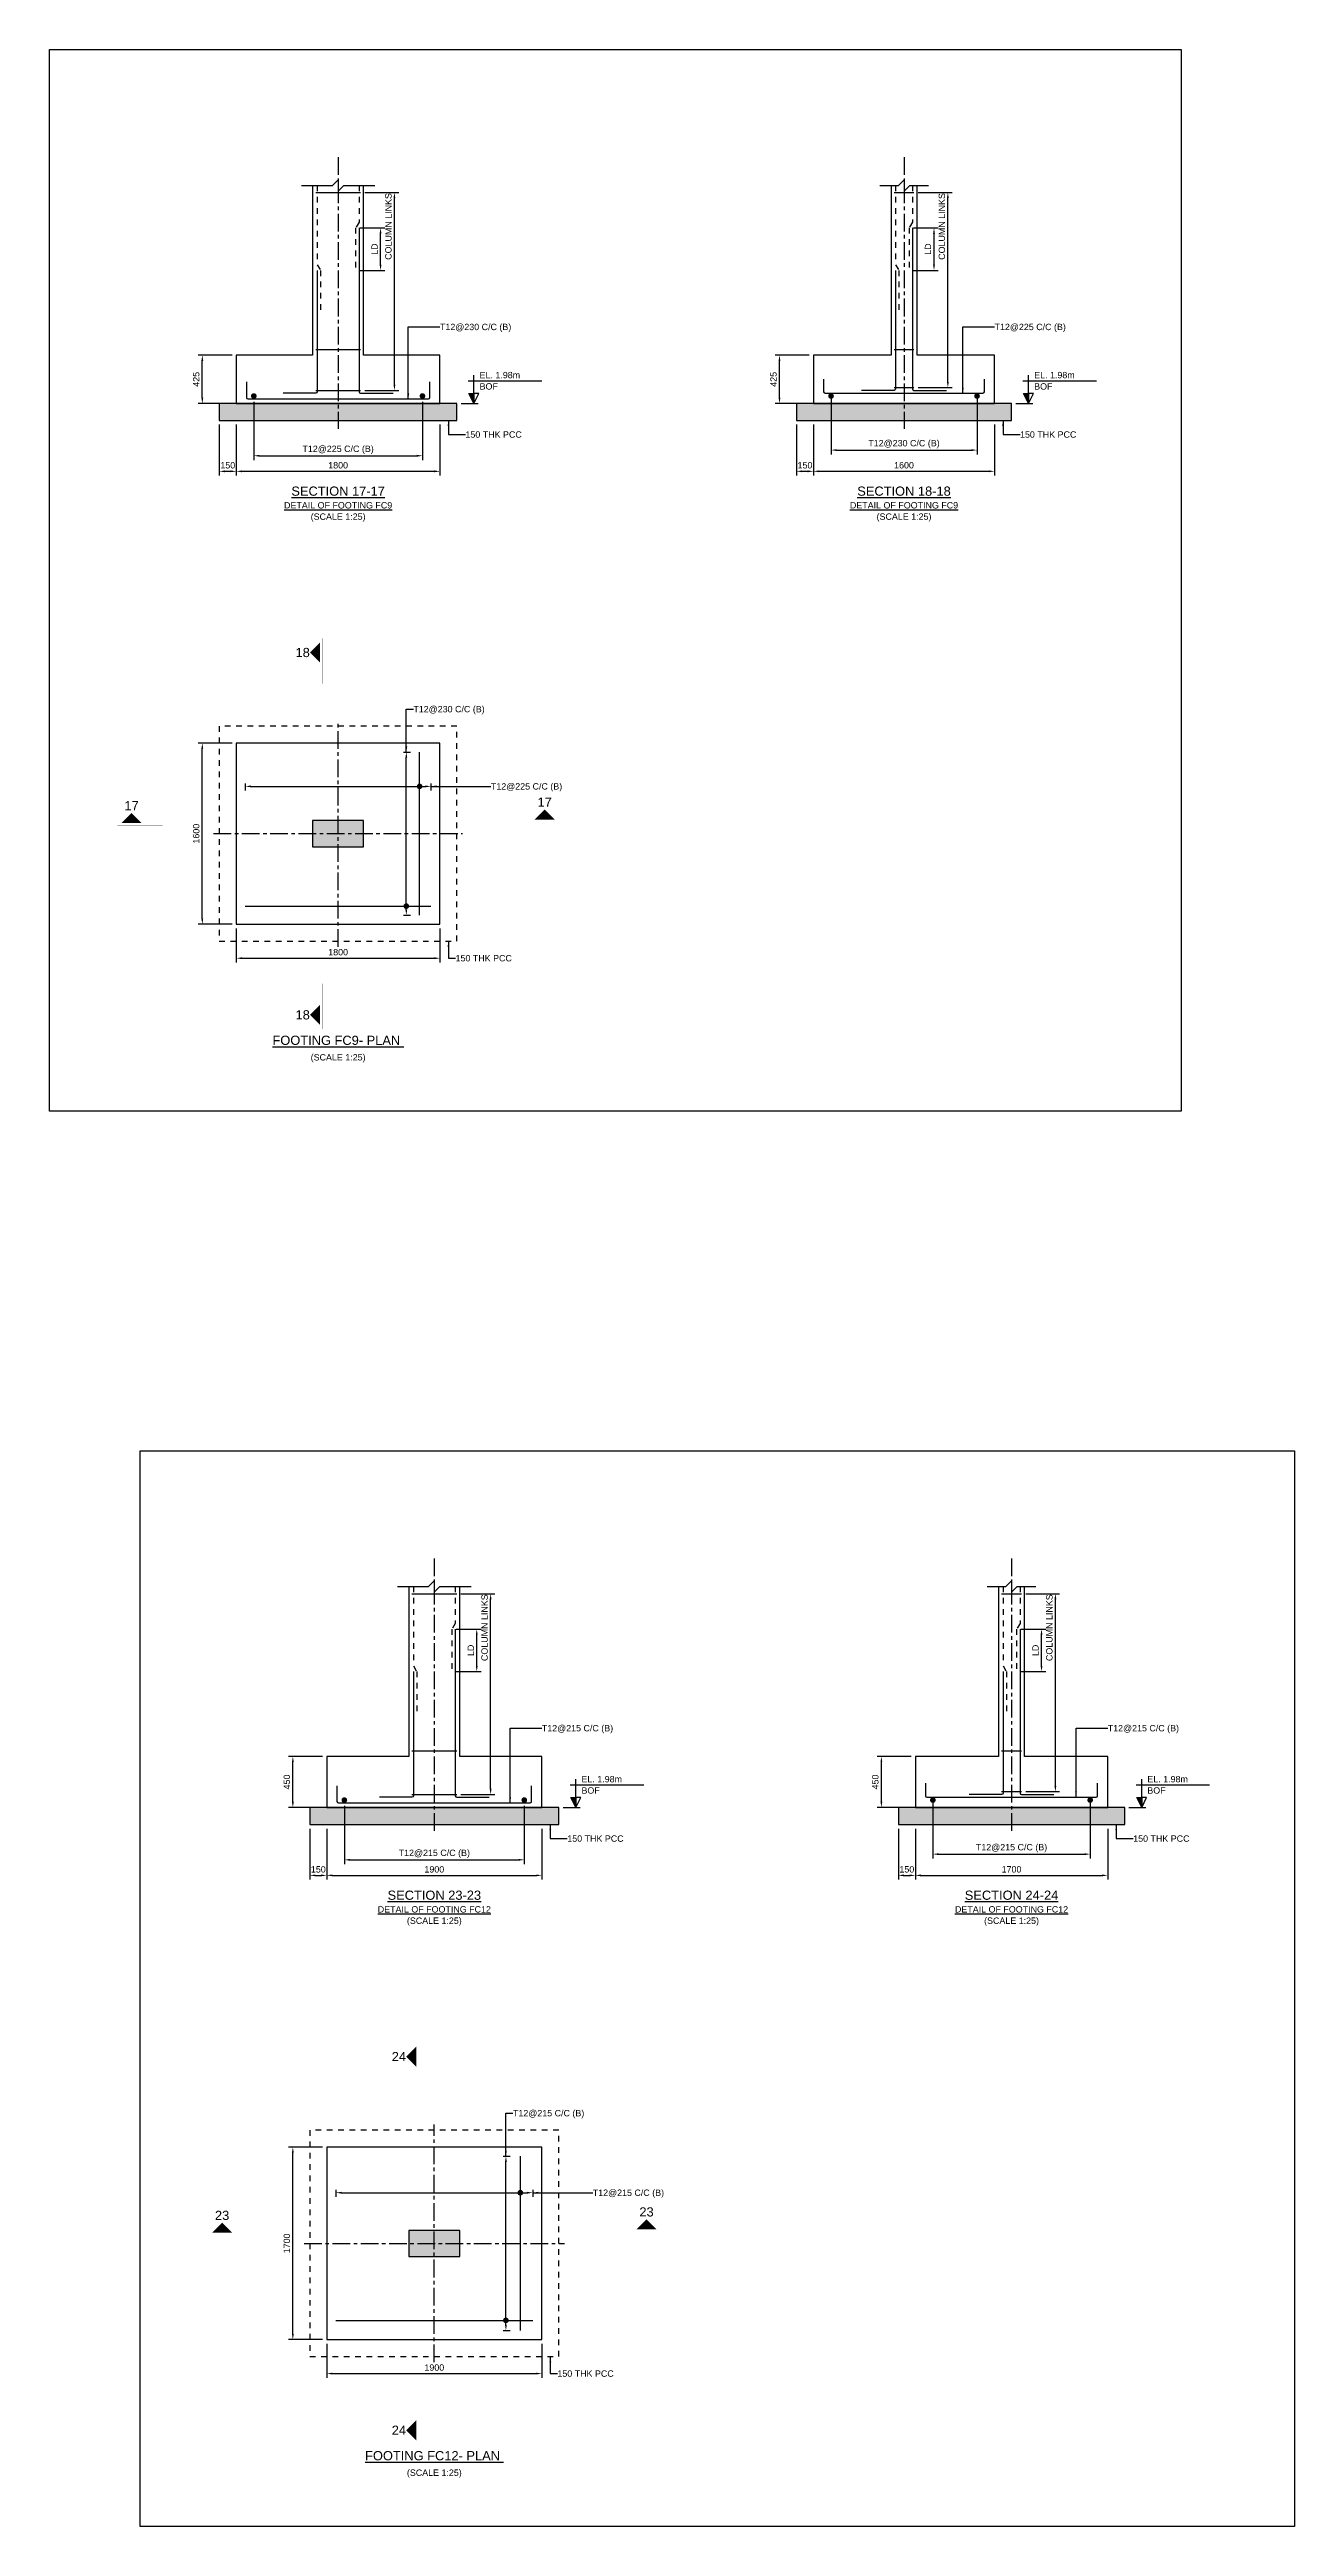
# Model space of a CAD drawing. Header units: inches. Extents: x -5500 to 172521, y -181100 to 5500.
# Drawn here: x 128521 to 172521, y -181100 to -93600 of the extents above; entities that cross this region are included whole.
import ezdxf
from ezdxf.enums import TextEntityAlignment as Align

# ---------------------------------------------------------------- set-up
doc = ezdxf.new("R2010")
doc.units = ezdxf.units.IN
doc.header["$LTSCALE"] = 1000
doc.header["$MEASUREMENT"] = 0
doc.linetypes.add('Cline', pattern=[1, 0.625, -0.125, 0.125, -0.125])
doc.linetypes.add('Dashed', pattern=[0.6, 0.2, -0.2, 0.2])
for name, color, linetype in [('Center Line', 1, 'Continuous'), ('Column', 2, 'Continuous'), ('Concrete Line', 2, 'Continuous'), ('Dim', 31, 'Continuous'), ('Footing', 4, 'Continuous'), ('Labels', 4, 'Continuous'), ('PCC', 5, 'Continuous'), ('Reinforcement', 4, 'Continuous'), ('Section Mark', 5, 'Continuous'), ('Solid', 25, 'Continuous'), ('Text', 31, 'Continuous')]:
    doc.layers.add(name, color=color, linetype=linetype)
doc.styles.add('SC-FTG1', font='SansSerif')
doc.styles.add('SC-FTG2', font='SansSerif')
doc.dimstyles.new('RccFooting', dxfattribs={"dimtxt": 225, "dimasz": 200, "dimexe": 150, "dimexo": 150, "dimgap": 100, "dimtad": 1, "dimtoh": 1, "dimdec": 4, "dimlfac": 0.25, "dimzin": 0, "dimdsep": 46, "dimtxsty": 'SC-FTG2', "dimcen": 0.09, "dimclrd": 8, "dimclre": 8, "dimclrt": 31, "dimadec": 0, "dimazin": 0, "dimtfac": 1, "dimtdec": 0, "dimtix": 1, "dimtofl": 0, "dimtmove": 0, "dimatfit": 3, "dimfxl": 1, "dimtolj": 1, "dimtzin": 0, "dimarcsym": 0})

# ---------------------------------------------------------------- blocks, each defined once
blk = doc.blocks.new('*D159')
at = {"color": 8, "linetype": 'ByBlock', "lineweight": -2}
for p, q in [((135121, -124650), (135121, -125850)), ((142321, -124650), (142321, -125850)), ((135321, -125700), (142121, -125700))]:
    blk.add_line(p, q, dxfattribs=at)
at = {"color": 8}
for points in [[(135121, -125700), (135321, -125667), (135321, -125733)], [(142321, -125700), (142121, -125733), (142121, -125667)]]:
    blk.add_solid(points, dxfattribs=at)
at = {"layer": 'Defpoints', "color": 31}
for p in [(135121, -124500), (142321, -124500), (135121, -125700)]:
    blk.add_point(p, dxfattribs=at)
at = {"color": 31, "insert": (138721, -125488), "char_height": 225, "attachment_point": 5, "style": 'SC-FTG2'}
blk.add_mtext('\\A1;1800', dxfattribs=at)
blk = doc.blocks.new('*D160')
at = {"color": 8, "linetype": 'ByBlock', "lineweight": -2}
for p, q in [((134971, -118100), (133771, -118100)), ((133921, -124300), (133921, -118300)), ((134971, -124500), (133771, -124500))]:
    blk.add_line(p, q, dxfattribs=at)
at = {"color": 8}
for points in [[(133921, -118100), (133954, -118300), (133888, -118300)], [(133921, -124500), (133888, -124300), (133954, -124300)]]:
    blk.add_solid(points, dxfattribs=at)
at = {"layer": 'Defpoints', "color": 31}
for p in [(135121, -118100), (133921, -124500), (135121, -124500)]:
    blk.add_point(p, dxfattribs=at)
at = {"color": 31, "insert": (133708, -121300), "char_height": 225, "attachment_point": 5, "rotation": 90, "style": 'SC-FTG2'}
blk.add_mtext('\\A1;1600', dxfattribs=at)
blk = doc.blocks.new('*D161')
at = {"color": 8, "linetype": 'ByBlock', "lineweight": -2}
for p, q in [((141031, -118420), (141281, -118420)), ((141131, -123980), (141131, -118620)), ((141031, -124180), (141281, -124180))]:
    blk.add_line(p, q, dxfattribs=at)
at = {"color": 8}
for points in [[(141131, -118420), (141164, -118620), (141098, -118620)], [(141131, -124180), (141098, -123980), (141164, -123980)]]:
    blk.add_solid(points, dxfattribs=at)
at = {"layer": 'Defpoints', "color": 31}
for p in [(140881, -118420), (140881, -124180), (141131, -124180)]:
    blk.add_point(p, dxfattribs=at)
blk = doc.blocks.new('*D162')
at = {"color": 8, "linetype": 'ByBlock', "lineweight": -2}
for p, q in [((135441, -119530), (135441, -119780)), ((135641, -119630), (141801, -119630)), ((142001, -119530), (142001, -119780))]:
    blk.add_line(p, q, dxfattribs=at)
at = {"color": 8}
for points in [[(135441, -119630), (135641, -119597), (135641, -119663)], [(142001, -119630), (141801, -119663), (141801, -119597)]]:
    blk.add_solid(points, dxfattribs=at)
at = {"layer": 'Defpoints', "color": 31}
for p in [(135441, -119380), (135441, -119630), (142001, -119380)]:
    blk.add_point(p, dxfattribs=at)
blk = doc.blocks.new('*D163')
at = {"color": 8, "linetype": 'ByBlock', "lineweight": -2}
for p, q in [((134521, -106850), (134521, -108650)), ((135121, -106850), (135121, -108650)), ((134721, -108500), (134921, -108500))]:
    blk.add_line(p, q, dxfattribs=at)
at = {"color": 8}
for points in [[(134521, -108500), (134721, -108467), (134721, -108533)], [(135121, -108500), (134921, -108533), (134921, -108467)]]:
    blk.add_solid(points, dxfattribs=at)
at = {"layer": 'Defpoints', "color": 31}
for p in [(134521, -106700), (135121, -106700), (134521, -108500)]:
    blk.add_point(p, dxfattribs=at)
at = {"color": 31, "insert": (134821, -108288), "char_height": 225, "attachment_point": 5, "style": 'SC-FTG2'}
blk.add_mtext('\\A1;150', dxfattribs=at)
blk = doc.blocks.new('*D164')
at = {"color": 8, "linetype": 'ByBlock', "lineweight": -2}
for p, q in [((135121, -106850), (135121, -108650)), ((142321, -106850), (142321, -108650)), ((135321, -108500), (142121, -108500))]:
    blk.add_line(p, q, dxfattribs=at)
at = {"color": 8}
for points in [[(135121, -108500), (135321, -108467), (135321, -108533)], [(142321, -108500), (142121, -108533), (142121, -108467)]]:
    blk.add_solid(points, dxfattribs=at)
at = {"layer": 'Defpoints', "color": 31}
for p in [(135121, -106700), (142321, -106700), (135121, -108500)]:
    blk.add_point(p, dxfattribs=at)
at = {"color": 31, "insert": (138721, -108288), "char_height": 225, "attachment_point": 5, "style": 'SC-FTG2'}
blk.add_mtext('\\A1;1800', dxfattribs=at)
blk = doc.blocks.new('*D165')
at = {"color": 8, "linetype": 'ByBlock', "lineweight": -2}
for p, q in [((134971, -104400), (133771, -104400)), ((133921, -105900), (133921, -104600)), ((134971, -106100), (133771, -106100))]:
    blk.add_line(p, q, dxfattribs=at)
at = {"color": 8}
for points in [[(133921, -104400), (133954, -104600), (133888, -104600)], [(133921, -106100), (133888, -105900), (133954, -105900)]]:
    blk.add_solid(points, dxfattribs=at)
at = {"layer": 'Defpoints', "color": 31}
for p in [(135121, -104400), (133921, -106100), (135121, -106100)]:
    blk.add_point(p, dxfattribs=at)
at = {"color": 31, "insert": (133708, -105250), "char_height": 225, "attachment_point": 5, "rotation": 90, "style": 'SC-FTG2'}
blk.add_mtext('\\A1;425', dxfattribs=at)
blk = doc.blocks.new('*D166')
at = {"color": 8, "linetype": 'ByBlock', "lineweight": -2}
for p, q in [((135741, -106040), (135741, -108100)), ((141701, -106040), (141701, -108100)), ((135941, -107950), (141501, -107950))]:
    blk.add_line(p, q, dxfattribs=at)
at = {"color": 8}
for points in [[(135741, -107950), (135941, -107917), (135941, -107983)], [(141701, -107950), (141501, -107983), (141501, -107917)]]:
    blk.add_solid(points, dxfattribs=at)
at = {"layer": 'Defpoints', "color": 31}
for p in [(135741, -105890), (141701, -105890), (135741, -107950)]:
    blk.add_point(p, dxfattribs=at)
at = {"color": 31, "insert": (138721, -107738), "char_height": 225, "attachment_point": 5, "style": 'SC-FTG2'}
blk.add_mtext('\\A1;T12@225 C/C (B)', dxfattribs=at)
blk = doc.blocks.new('*D167')
at = {"color": 8, "linetype": 'ByBlock', "lineweight": -2}
for p, q in [((139491, -99900), (140371, -99900)), ((140221, -101200), (140221, -100100)), ((139491, -101400), (140371, -101400))]:
    blk.add_line(p, q, dxfattribs=at)
at = {"color": 8}
for points in [[(140221, -99900), (140254, -100100), (140188, -100100)], [(140221, -101400), (140188, -101200), (140254, -101200)]]:
    blk.add_solid(points, dxfattribs=at)
at = {"layer": 'Defpoints', "color": 31}
for p in [(139341, -99900), (139341, -101400), (140221, -101400)]:
    blk.add_point(p, dxfattribs=at)
at = {"color": 31, "insert": (140008, -100650), "char_height": 225, "attachment_point": 5, "rotation": 90, "style": 'SC-FTG2'}
blk.add_mtext('\\A1;LD', dxfattribs=at)
blk = doc.blocks.new('*D168')
at = {"color": 8, "linetype": 'ByBlock', "lineweight": -2}
for p, q in [((139661, -98650), (140861, -98650)), ((140711, -105440), (140711, -98850)), ((139661, -105640), (140861, -105640))]:
    blk.add_line(p, q, dxfattribs=at)
at = {"color": 8}
for points in [[(140711, -98650), (140744, -98850), (140678, -98850)], [(140711, -105640), (140678, -105440), (140744, -105440)]]:
    blk.add_solid(points, dxfattribs=at)
at = {"layer": 'Defpoints', "color": 31}
for p in [(139511, -98650), (139511, -105640), (140711, -105640)]:
    blk.add_point(p, dxfattribs=at)
at = {"color": 31, "insert": (140498, -99850), "char_height": 225, "attachment_point": 5, "rotation": 90, "style": 'SC-FTG2'}
blk.add_mtext('\\A1;COLUMN LINKS', dxfattribs=at)
blk = doc.blocks.new('*D169')
at = {"color": 8, "linetype": 'ByBlock', "lineweight": -2}
for p, q in [((154921, -106850), (154921, -108650)), ((155521, -106850), (155521, -108650)), ((155121, -108500), (155321, -108500))]:
    blk.add_line(p, q, dxfattribs=at)
at = {"color": 8}
for points in [[(154921, -108500), (155121, -108467), (155121, -108533)], [(155521, -108500), (155321, -108533), (155321, -108467)]]:
    blk.add_solid(points, dxfattribs=at)
at = {"layer": 'Defpoints', "color": 31}
for p in [(154921, -106700), (155521, -106700), (154921, -108500)]:
    blk.add_point(p, dxfattribs=at)
at = {"color": 31, "insert": (155221, -108288), "char_height": 225, "attachment_point": 5, "style": 'SC-FTG2'}
blk.add_mtext('\\A1;150', dxfattribs=at)
blk = doc.blocks.new('*D170')
at = {"color": 8, "linetype": 'ByBlock', "lineweight": -2}
for p, q in [((155521, -106850), (155521, -108650)), ((161921, -106850), (161921, -108650)), ((155721, -108500), (161721, -108500))]:
    blk.add_line(p, q, dxfattribs=at)
at = {"color": 8}
for points in [[(155521, -108500), (155721, -108467), (155721, -108533)], [(161921, -108500), (161721, -108533), (161721, -108467)]]:
    blk.add_solid(points, dxfattribs=at)
at = {"layer": 'Defpoints', "color": 31}
for p in [(155521, -106700), (161921, -106700), (155521, -108500)]:
    blk.add_point(p, dxfattribs=at)
at = {"color": 31, "insert": (158721, -108288), "char_height": 225, "attachment_point": 5, "style": 'SC-FTG2'}
blk.add_mtext('\\A1;1600', dxfattribs=at)
blk = doc.blocks.new('*D171')
at = {"color": 8, "linetype": 'ByBlock', "lineweight": -2}
for p, q in [((155371, -104400), (154171, -104400)), ((154321, -105900), (154321, -104600)), ((155371, -106100), (154171, -106100))]:
    blk.add_line(p, q, dxfattribs=at)
at = {"color": 8}
for points in [[(154321, -104400), (154354, -104600), (154288, -104600)], [(154321, -106100), (154288, -105900), (154354, -105900)]]:
    blk.add_solid(points, dxfattribs=at)
at = {"layer": 'Defpoints', "color": 31}
for p in [(155521, -104400), (154321, -106100), (155521, -106100)]:
    blk.add_point(p, dxfattribs=at)
at = {"color": 31, "insert": (154108, -105250), "char_height": 225, "attachment_point": 5, "rotation": 90, "style": 'SC-FTG2'}
blk.add_mtext('\\A1;425', dxfattribs=at)
blk = doc.blocks.new('*D172')
at = {"color": 8, "linetype": 'ByBlock', "lineweight": -2}
for p, q in [((156141, -105840), (156141, -107900)), ((161301, -105840), (161301, -107900)), ((156341, -107750), (161101, -107750))]:
    blk.add_line(p, q, dxfattribs=at)
at = {"color": 8}
for points in [[(156141, -107750), (156341, -107717), (156341, -107783)], [(161301, -107750), (161101, -107783), (161101, -107717)]]:
    blk.add_solid(points, dxfattribs=at)
at = {"layer": 'Defpoints', "color": 31}
for p in [(156141, -105690), (161301, -105690), (156141, -107750)]:
    blk.add_point(p, dxfattribs=at)
at = {"color": 31, "insert": (158721, -107538), "char_height": 225, "attachment_point": 5, "style": 'SC-FTG2'}
blk.add_mtext('\\A1;T12@230 C/C (B)', dxfattribs=at)
blk = doc.blocks.new('*D173')
at = {"color": 8, "linetype": 'ByBlock', "lineweight": -2}
for p, q in [((159051, -99900), (159931, -99900)), ((159781, -101200), (159781, -100100)), ((159051, -101400), (159931, -101400))]:
    blk.add_line(p, q, dxfattribs=at)
at = {"color": 8}
for points in [[(159781, -99900), (159814, -100100), (159748, -100100)], [(159781, -101400), (159748, -101200), (159814, -101200)]]:
    blk.add_solid(points, dxfattribs=at)
at = {"layer": 'Defpoints', "color": 31}
for p in [(158901, -99900), (158901, -101400), (159781, -101400)]:
    blk.add_point(p, dxfattribs=at)
at = {"color": 31, "insert": (159568, -100650), "char_height": 225, "attachment_point": 5, "rotation": 90, "style": 'SC-FTG2'}
blk.add_mtext('\\A1;LD', dxfattribs=at)
blk = doc.blocks.new('*D174')
at = {"color": 8, "linetype": 'ByBlock', "lineweight": -2}
for p, q in [((159221, -98650), (160421, -98650)), ((160271, -105340), (160271, -98850)), ((159221, -105540), (160421, -105540))]:
    blk.add_line(p, q, dxfattribs=at)
at = {"color": 8}
for points in [[(160271, -98650), (160304, -98850), (160238, -98850)], [(160271, -105540), (160238, -105340), (160304, -105340)]]:
    blk.add_solid(points, dxfattribs=at)
at = {"layer": 'Defpoints', "color": 31}
for p in [(159071, -98650), (159071, -105540), (160271, -105540)]:
    blk.add_point(p, dxfattribs=at)
at = {"color": 31, "insert": (160058, -99850), "char_height": 225, "attachment_point": 5, "rotation": 90, "style": 'SC-FTG2'}
blk.add_mtext('\\A1;COLUMN LINKS', dxfattribs=at)
blk = doc.blocks.new('*D207')
at = {"color": 8, "linetype": 'ByBlock', "lineweight": -2}
for p, q in [((138321, -174650), (138321, -175850)), ((145921, -174650), (145921, -175850)), ((138521, -175700), (145721, -175700))]:
    blk.add_line(p, q, dxfattribs=at)
at = {"color": 8}
for points in [[(138321, -175700), (138521, -175667), (138521, -175733)], [(145921, -175700), (145721, -175733), (145721, -175667)]]:
    blk.add_solid(points, dxfattribs=at)
at = {"layer": 'Defpoints', "color": 31}
for p in [(138321, -174500), (145921, -174500), (138321, -175700)]:
    blk.add_point(p, dxfattribs=at)
at = {"color": 31, "insert": (142121, -175488), "char_height": 225, "attachment_point": 5, "style": 'SC-FTG2'}
blk.add_mtext('\\A1;1900', dxfattribs=at)
blk = doc.blocks.new('*D208')
at = {"color": 8, "linetype": 'ByBlock', "lineweight": -2}
for p, q in [((138171, -167700), (136971, -167700)), ((137121, -174300), (137121, -167900)), ((138171, -174500), (136971, -174500))]:
    blk.add_line(p, q, dxfattribs=at)
at = {"color": 8}
for points in [[(137121, -167700), (137154, -167900), (137088, -167900)], [(137121, -174500), (137088, -174300), (137154, -174300)]]:
    blk.add_solid(points, dxfattribs=at)
at = {"layer": 'Defpoints', "color": 31}
for p in [(138321, -167700), (137121, -174500), (138321, -174500)]:
    blk.add_point(p, dxfattribs=at)
at = {"color": 31, "insert": (136908, -171100), "char_height": 225, "attachment_point": 5, "rotation": 90, "style": 'SC-FTG2'}
blk.add_mtext('\\A1;1700', dxfattribs=at)
blk = doc.blocks.new('*D209')
at = {"color": 8, "linetype": 'ByBlock', "lineweight": -2}
for p, q in [((144551, -168020), (144801, -168020)), ((144651, -173980), (144651, -168220)), ((144551, -174180), (144801, -174180))]:
    blk.add_line(p, q, dxfattribs=at)
at = {"color": 8}
for points in [[(144651, -168020), (144684, -168220), (144618, -168220)], [(144651, -174180), (144618, -173980), (144684, -173980)]]:
    blk.add_solid(points, dxfattribs=at)
at = {"layer": 'Defpoints', "color": 31}
for p in [(144401, -168020), (144401, -174180), (144651, -174180)]:
    blk.add_point(p, dxfattribs=at)
blk = doc.blocks.new('*D210')
at = {"color": 8, "linetype": 'ByBlock', "lineweight": -2}
for p, q in [((138641, -169210), (138641, -169460)), ((138841, -169310), (145401, -169310)), ((145601, -169210), (145601, -169460))]:
    blk.add_line(p, q, dxfattribs=at)
at = {"color": 8}
for points in [[(138641, -169310), (138841, -169277), (138841, -169343)], [(145601, -169310), (145401, -169343), (145401, -169277)]]:
    blk.add_solid(points, dxfattribs=at)
at = {"layer": 'Defpoints', "color": 31}
for p in [(138641, -169060), (138641, -169310), (145601, -169060)]:
    blk.add_point(p, dxfattribs=at)
blk = doc.blocks.new('*D211')
at = {"color": 8, "linetype": 'ByBlock', "lineweight": -2}
for p, q in [((137721, -156450), (137721, -158250)), ((138321, -156450), (138321, -158250)), ((137921, -158100), (138121, -158100))]:
    blk.add_line(p, q, dxfattribs=at)
at = {"color": 8}
for points in [[(137721, -158100), (137921, -158067), (137921, -158133)], [(138321, -158100), (138121, -158133), (138121, -158067)]]:
    blk.add_solid(points, dxfattribs=at)
at = {"layer": 'Defpoints', "color": 31}
for p in [(137721, -156300), (138321, -156300), (137721, -158100)]:
    blk.add_point(p, dxfattribs=at)
at = {"color": 31, "insert": (138021, -157888), "char_height": 225, "attachment_point": 5, "style": 'SC-FTG2'}
blk.add_mtext('\\A1;150', dxfattribs=at)
blk = doc.blocks.new('*D212')
at = {"color": 8, "linetype": 'ByBlock', "lineweight": -2}
for p, q in [((138321, -156450), (138321, -158250)), ((145921, -156450), (145921, -158250)), ((138521, -158100), (145721, -158100))]:
    blk.add_line(p, q, dxfattribs=at)
at = {"color": 8}
for points in [[(138321, -158100), (138521, -158067), (138521, -158133)], [(145921, -158100), (145721, -158133), (145721, -158067)]]:
    blk.add_solid(points, dxfattribs=at)
at = {"layer": 'Defpoints', "color": 31}
for p in [(138321, -156300), (145921, -156300), (138321, -158100)]:
    blk.add_point(p, dxfattribs=at)
at = {"color": 31, "insert": (142121, -157888), "char_height": 225, "attachment_point": 5, "style": 'SC-FTG2'}
blk.add_mtext('\\A1;1900', dxfattribs=at)
blk = doc.blocks.new('*D213')
at = {"color": 8, "linetype": 'ByBlock', "lineweight": -2}
for p, q in [((138171, -153900), (136971, -153900)), ((137121, -155500), (137121, -154100)), ((138171, -155700), (136971, -155700))]:
    blk.add_line(p, q, dxfattribs=at)
at = {"color": 8}
for points in [[(137121, -153900), (137154, -154100), (137088, -154100)], [(137121, -155700), (137088, -155500), (137154, -155500)]]:
    blk.add_solid(points, dxfattribs=at)
at = {"layer": 'Defpoints', "color": 31}
for p in [(138321, -153900), (137121, -155700), (138321, -155700)]:
    blk.add_point(p, dxfattribs=at)
at = {"color": 31, "insert": (136908, -154800), "char_height": 225, "attachment_point": 5, "rotation": 90, "style": 'SC-FTG2'}
blk.add_mtext('\\A1;450', dxfattribs=at)
blk = doc.blocks.new('*D214')
at = {"color": 8, "linetype": 'ByBlock', "lineweight": -2}
for p, q in [((138941, -155640), (138941, -157700)), ((145301, -155640), (145301, -157700)), ((139141, -157550), (145101, -157550))]:
    blk.add_line(p, q, dxfattribs=at)
at = {"color": 8}
for points in [[(138941, -157550), (139141, -157517), (139141, -157583)], [(145301, -157550), (145101, -157583), (145101, -157517)]]:
    blk.add_solid(points, dxfattribs=at)
at = {"layer": 'Defpoints', "color": 31}
for p in [(138941, -155490), (145301, -155490), (138941, -157550)]:
    blk.add_point(p, dxfattribs=at)
at = {"color": 31, "insert": (142121, -157338), "char_height": 225, "attachment_point": 5, "style": 'SC-FTG2'}
blk.add_mtext('\\A1;T12@215 C/C (B)', dxfattribs=at)
blk = doc.blocks.new('*D215')
at = {"color": 8, "linetype": 'ByBlock', "lineweight": -2}
for p, q in [((142891, -149400), (143771, -149400)), ((143621, -150700), (143621, -149600)), ((142891, -150900), (143771, -150900))]:
    blk.add_line(p, q, dxfattribs=at)
at = {"color": 8}
for points in [[(143621, -149400), (143654, -149600), (143588, -149600)], [(143621, -150900), (143588, -150700), (143654, -150700)]]:
    blk.add_solid(points, dxfattribs=at)
at = {"layer": 'Defpoints', "color": 31}
for p in [(142741, -149400), (142741, -150900), (143621, -150900)]:
    blk.add_point(p, dxfattribs=at)
at = {"color": 31, "insert": (143408, -150150), "char_height": 225, "attachment_point": 5, "rotation": 90, "style": 'SC-FTG2'}
blk.add_mtext('\\A1;LD', dxfattribs=at)
blk = doc.blocks.new('*D216')
at = {"color": 8, "linetype": 'ByBlock', "lineweight": -2}
for p, q in [((143061, -148150), (144261, -148150)), ((144111, -155040), (144111, -148350)), ((143061, -155240), (144261, -155240))]:
    blk.add_line(p, q, dxfattribs=at)
at = {"color": 8}
for points in [[(144111, -148150), (144144, -148350), (144078, -148350)], [(144111, -155240), (144078, -155040), (144144, -155040)]]:
    blk.add_solid(points, dxfattribs=at)
at = {"layer": 'Defpoints', "color": 31}
for p in [(142911, -148150), (142911, -155240), (144111, -155240)]:
    blk.add_point(p, dxfattribs=at)
at = {"color": 31, "insert": (143898, -149350), "char_height": 225, "attachment_point": 5, "rotation": 90, "style": 'SC-FTG2'}
blk.add_mtext('\\A1;COLUMN LINKS', dxfattribs=at)
blk = doc.blocks.new('*D217')
at = {"color": 8, "linetype": 'ByBlock', "lineweight": -2}
for p, q in [((158521, -156450), (158521, -158250)), ((159121, -156450), (159121, -158250)), ((158721, -158100), (158921, -158100))]:
    blk.add_line(p, q, dxfattribs=at)
at = {"color": 8}
for points in [[(158521, -158100), (158721, -158067), (158721, -158133)], [(159121, -158100), (158921, -158133), (158921, -158067)]]:
    blk.add_solid(points, dxfattribs=at)
at = {"layer": 'Defpoints', "color": 31}
for p in [(158521, -156300), (159121, -156300), (158521, -158100)]:
    blk.add_point(p, dxfattribs=at)
at = {"color": 31, "insert": (158821, -157888), "char_height": 225, "attachment_point": 5, "style": 'SC-FTG2'}
blk.add_mtext('\\A1;150', dxfattribs=at)
blk = doc.blocks.new('*D218')
at = {"color": 8, "linetype": 'ByBlock', "lineweight": -2}
for p, q in [((159121, -156450), (159121, -158250)), ((165921, -156450), (165921, -158250)), ((159321, -158100), (165721, -158100))]:
    blk.add_line(p, q, dxfattribs=at)
at = {"color": 8}
for points in [[(159121, -158100), (159321, -158067), (159321, -158133)], [(165921, -158100), (165721, -158133), (165721, -158067)]]:
    blk.add_solid(points, dxfattribs=at)
at = {"layer": 'Defpoints', "color": 31}
for p in [(159121, -156300), (165921, -156300), (159121, -158100)]:
    blk.add_point(p, dxfattribs=at)
at = {"color": 31, "insert": (162521, -157888), "char_height": 225, "attachment_point": 5, "style": 'SC-FTG2'}
blk.add_mtext('\\A1;1700', dxfattribs=at)
blk = doc.blocks.new('*D219')
at = {"color": 8, "linetype": 'ByBlock', "lineweight": -2}
for p, q in [((158971, -153900), (157771, -153900)), ((157921, -155500), (157921, -154100)), ((158971, -155700), (157771, -155700))]:
    blk.add_line(p, q, dxfattribs=at)
at = {"color": 8}
for points in [[(157921, -153900), (157954, -154100), (157888, -154100)], [(157921, -155700), (157888, -155500), (157954, -155500)]]:
    blk.add_solid(points, dxfattribs=at)
at = {"layer": 'Defpoints', "color": 31}
for p in [(159121, -153900), (157921, -155700), (159121, -155700)]:
    blk.add_point(p, dxfattribs=at)
at = {"color": 31, "insert": (157708, -154800), "char_height": 225, "attachment_point": 5, "rotation": 90, "style": 'SC-FTG2'}
blk.add_mtext('\\A1;450', dxfattribs=at)
blk = doc.blocks.new('*D220')
at = {"color": 8, "linetype": 'ByBlock', "lineweight": -2}
for p, q in [((159741, -155440), (159741, -157500)), ((165301, -155440), (165301, -157500)), ((159941, -157350), (165101, -157350))]:
    blk.add_line(p, q, dxfattribs=at)
at = {"color": 8}
for points in [[(159741, -157350), (159941, -157317), (159941, -157383)], [(165301, -157350), (165101, -157383), (165101, -157317)]]:
    blk.add_solid(points, dxfattribs=at)
at = {"layer": 'Defpoints', "color": 31}
for p in [(159741, -155290), (165301, -155290), (159741, -157350)]:
    blk.add_point(p, dxfattribs=at)
at = {"color": 31, "insert": (162521, -157138), "char_height": 225, "attachment_point": 5, "style": 'SC-FTG2'}
blk.add_mtext('\\A1;T12@215 C/C (B)', dxfattribs=at)
blk = doc.blocks.new('*D221')
at = {"color": 8, "linetype": 'ByBlock', "lineweight": -2}
for p, q in [((162851, -149400), (163731, -149400)), ((163581, -150700), (163581, -149600)), ((162851, -150900), (163731, -150900))]:
    blk.add_line(p, q, dxfattribs=at)
at = {"color": 8}
for points in [[(163581, -149400), (163614, -149600), (163548, -149600)], [(163581, -150900), (163548, -150700), (163614, -150700)]]:
    blk.add_solid(points, dxfattribs=at)
at = {"layer": 'Defpoints', "color": 31}
for p in [(162701, -149400), (162701, -150900), (163581, -150900)]:
    blk.add_point(p, dxfattribs=at)
at = {"color": 31, "insert": (163368, -150150), "char_height": 225, "attachment_point": 5, "rotation": 90, "style": 'SC-FTG2'}
blk.add_mtext('\\A1;LD', dxfattribs=at)
blk = doc.blocks.new('*D222')
at = {"color": 8, "linetype": 'ByBlock', "lineweight": -2}
for p, q in [((163021, -148150), (164221, -148150)), ((164071, -154940), (164071, -148350)), ((163021, -155140), (164221, -155140))]:
    blk.add_line(p, q, dxfattribs=at)
at = {"color": 8}
for points in [[(164071, -148150), (164104, -148350), (164038, -148350)], [(164071, -155140), (164038, -154940), (164104, -154940)]]:
    blk.add_solid(points, dxfattribs=at)
at = {"layer": 'Defpoints', "color": 31}
for p in [(162871, -148150), (162871, -155140), (164071, -155140)]:
    blk.add_point(p, dxfattribs=at)
at = {"color": 31, "insert": (163858, -149350), "char_height": 225, "attachment_point": 5, "rotation": 90, "style": 'SC-FTG2'}
blk.add_mtext('\\A1;COLUMN LINKS', dxfattribs=at)

msp = doc.modelspace()

# ---------------------------------------------------------------- hatches: boundary and pattern name
at = {"layer": 'Solid'}
for points in [[(143521, -106100), (143346, -105750), (143521, -105750)], [(163121, -106100), (162946, -105750), (163121, -105750)], [(134521, -106700), (142921, -106700), (142921, -106100), (134521, -106100)], [(154921, -106700), (162521, -106700), (162521, -106100), (154921, -106100)], [(138081, -114550), (137731, -114900), (138081, -115250), (138081, -114550)], [(131071, -120924), (131421, -120574), (131771, -120924), (131071, -120924)], [(146371, -120800), (146021, -120450), (145671, -120800), (146371, -120800)], [(137821, -121760), (139621, -121760), (139621, -120840), (137821, -120840)], [(138081, -128050), (137731, -127700), (138081, -127350), (138081, -128050)], [(137721, -156300), (146521, -156300), (146521, -155700), (137721, -155700)], [(147121, -155700), (146946, -155350), (147121, -155350)], [(158521, -156300), (166521, -156300), (166521, -155700), (158521, -155700)], [(167121, -155700), (166946, -155350), (167121, -155350)], [(141481, -164150), (141131, -164500), (141481, -164850), (141481, -164150)], [(134271, -170724), (134621, -170374), (134971, -170724), (134271, -170724)], [(149971, -170600), (149621, -170250), (149271, -170600), (149971, -170600)], [(141221, -171560), (143021, -171560), (143021, -170640), (141221, -170640)], [(141481, -178050), (141131, -177700), (141481, -177350), (141481, -178050)]]:
    msp.add_hatch(color=256, dxfattribs=at).paths.add_polyline_path(points, flags=0)

# ---------------------------------------------------------------- linework, layer by layer
for points in [[(128521, -131100), (128521, -93600), (168521, -93600), (168521, -131100), (128521, -131100)], [(131721, -181100), (131721, -143100), (172521, -143100), (172521, -181100), (131721, -181100)]]:
    msp.add_lwpolyline(points)
at = {"layer": 'Center Line', "linetype": 'Cline'}
for points in [[(138721, -97400), (138721, -107000)], [(158721, -97400), (158721, -107000)], [(138721, -125300), (138721, -117300)], [(134321, -121300), (143121, -121300)], [(142121, -146900), (142121, -156600)], [(162521, -146900), (162521, -156600)], [(142121, -175300), (142121, -166900)], [(137521, -171100), (146721, -171100)]]:
    msp.add_lwpolyline(points, dxfattribs=at)
at = {"layer": 'Column'}
for points in [[(137821, -121760), (139621, -121760), (139621, -120840), (137821, -120840), (137821, -121760)], [(141221, -171560), (143021, -171560), (143021, -170640), (141221, -170640), (141221, -171560)]]:
    msp.add_lwpolyline(points, dxfattribs=at)
at = {"layer": 'Concrete Line'}
for points in [[(137821, -98400), (137821, -104400), (135121, -104400), (135121, -106100), (142321, -106100), (142321, -104400), (139621, -104400), (139621, -98400)], [(137421, -98400), (138521, -98400), (138721, -98200), (138721, -98600), (138921, -98400), (140021, -98400)], [(158261, -98400), (158261, -104400), (155521, -104400), (155521, -106100), (161921, -106100), (161921, -104400), (159181, -104400), (159181, -98400)], [(157861, -98400), (158521, -98400), (158721, -98200), (158721, -98600), (158921, -98400), (159581, -98400)], [(140821, -147900), (141921, -147900), (142121, -147700), (142121, -148100), (142321, -147900), (143421, -147900)], [(161661, -147900), (162321, -147900), (162521, -147700), (162521, -148100), (162721, -147900), (163381, -147900)], [(141221, -147900), (141221, -153900), (138321, -153900), (138321, -155700), (145921, -155700), (145921, -153900), (143021, -153900), (143021, -147900)], [(162061, -147900), (162061, -153900), (159121, -153900), (159121, -155700), (165921, -155700), (165921, -153900), (162981, -153900), (162981, -147900)]]:
    msp.add_lwpolyline(points, dxfattribs=at)
at = {"layer": 'Dim', "color": 8, "const_width": 100}
for points in [[(141551, -119630, 1), (141651, -119630, 1)], [(141081, -123860, 1), (141181, -123860, 1)], [(145111, -169310, 1), (145211, -169310, 1)], [(144601, -173820, 1), (144701, -173820, 1)]]:
    msp.add_lwpolyline(points, format="xyb", close=True, dxfattribs=at)
at = {"layer": 'Footing'}
for points in [[(135121, -124500), (142321, -124500), (142321, -118100), (135121, -118100), (135121, -124500)], [(138321, -174500), (145921, -174500), (145921, -167700), (138321, -167700), (138321, -174500)]]:
    msp.add_lwpolyline(points, dxfattribs=at)
at = {"layer": 'PCC'}
for points in [[(134521, -106700), (142921, -106700), (142921, -106100), (134521, -106100), (134521, -106700)], [(154921, -106700), (162521, -106700), (162521, -106100), (154921, -106100), (154921, -106700)], [(137721, -156300), (146521, -156300), (146521, -155700), (137721, -155700), (137721, -156300)], [(158521, -156300), (166521, -156300), (166521, -155700), (158521, -155700), (158521, -156300)]]:
    msp.add_lwpolyline(points, dxfattribs=at)
at = {"layer": 'PCC', "linetype": 'Dashed'}
for points in [[(134521, -125100), (142921, -125100), (142921, -117500), (134521, -117500), (134521, -125100)], [(137721, -175100), (146521, -175100), (146521, -167100), (137721, -167100), (137721, -175100)]]:
    msp.add_lwpolyline(points, dxfattribs=at)
at = {"layer": 'Reinforcement'}
for points in [[(137931, -98650), (139511, -98650)], [(158371, -98650), (159071, -98650)], [(137931, -104200), (139511, -104200)], [(158371, -104200), (159071, -104200)], [(137931, -105640), (139511, -105640)], [(158371, -105540), (159071, -105540)], [(141601, -124180), (141601, -118420)], [(135441, -123860), (142001, -123860)], [(141331, -148150), (142911, -148150)], [(162171, -148150), (162871, -148150)], [(141331, -153700), (142911, -153700)], [(162171, -153700), (162871, -153700)], [(141331, -155240), (142911, -155240)], [(162171, -155140), (162871, -155140)], [(145161, -174180), (145161, -168020)], [(138641, -173820), (145601, -173820)]]:
    msp.add_lwpolyline(points, dxfattribs=at)
at = {"layer": 'Reinforcement', "linetype": 'Dashed'}
for points in [[(137981, -98400), (137981, -101200), (138101, -101400), (138101, -102900)], [(139461, -98400), (139461, -99700), (139341, -99900), (139341, -101400)], [(158421, -98400), (158421, -101200), (158541, -101400), (158541, -102900)], [(159021, -98400), (159021, -99700), (158901, -99900), (158901, -101400)], [(141381, -147900), (141381, -150700), (141501, -150900), (141501, -152400)], [(142861, -147900), (142861, -149200), (142741, -149400), (142741, -150900)], [(162221, -147900), (162221, -150700), (162341, -150900), (162341, -152400)], [(162821, -147900), (162821, -149200), (162701, -149400), (162701, -150900)]]:
    msp.add_lwpolyline(points, dxfattribs=at)
at = {"layer": 'Reinforcement'}
for points in [[(139461, -99900), (139461, -105690, 0.4), (139511, -105740), (140661, -105740, 0.4), (140661, -105740), (140661, -105740)], [(159021, -99900), (159021, -105590, 0.4), (159071, -105640), (160221, -105640, 0.4), (160221, -105640), (160221, -105640)], [(137981, -101400), (137981, -105690, -0.4), (137931, -105740), (136781, -105740, 0.4), (136781, -105740), (136781, -105740)], [(158421, -101400), (158421, -105590, -0.4), (158371, -105640), (157221, -105640, 0.4), (157221, -105640), (157221, -105640)], [(135481, -105340), (135481, -105890, 0.4), (135531, -105940), (141911, -105940, 0.4), (141961, -105890), (141961, -105340)], [(155881, -105240), (155881, -105690, 0.4), (155931, -105740), (161511, -105740, 0.4), (161561, -105690), (161561, -105240)], [(142861, -149400), (142861, -155290, 0.4), (142911, -155340), (144061, -155340, 0.4), (144061, -155340), (144061, -155340)], [(162821, -149400), (162821, -155190, 0.4), (162871, -155240), (164021, -155240, 0.4), (164021, -155240), (164021, -155240)], [(141381, -150900), (141381, -155290, -0.4), (141331, -155340), (140181, -155340, 0.4), (140181, -155340), (140181, -155340)], [(162221, -150900), (162221, -155190, -0.4), (162171, -155240), (161021, -155240, 0.4), (161021, -155240), (161021, -155240)], [(159481, -154840), (159481, -155290, 0.4), (159531, -155340), (165511, -155340, 0.4), (165561, -155290), (165561, -154840)], [(138681, -154940), (138681, -155490, 0.4), (138731, -155540), (145511, -155540, 0.4), (145561, -155490), (145561, -154940)]]:
    msp.add_lwpolyline(points, format="xyb", dxfattribs=at)
at = {"layer": 'Reinforcement', "const_width": 100}
for points in [[(135691, -105840, 1), (135791, -105840, 1)], [(141651, -105840, 1), (141751, -105840, 1)], [(156091, -105840, 1), (156191, -105840, 1)], [(161251, -105840, 1), (161351, -105840, 1)], [(138891, -155440, 1), (138991, -155440, 1)], [(145251, -155440, 1), (145351, -155440, 1)], [(159691, -155440, 1), (159791, -155440, 1)], [(165251, -155440, 1), (165351, -155440, 1)]]:
    msp.add_lwpolyline(points, format="xyb", close=True, dxfattribs=at)
at = {"layer": 'Section Mark'}
for p, q in [((143071, -106100), (143671, -106100)), ((162671, -106100), (163271, -106100)), ((146671, -155700), (147271, -155700)), ((166671, -155700), (167271, -155700))]:
    msp.add_line(p, q, dxfattribs=at)
for points in [[(143321, -105300), (145921, -105300)], [(143521, -106100), (143346, -105750), (143521, -105750), (143521, -106100)], [(143521, -106100), (143521, -105100)], [(143521, -106100), (143696, -105750), (143521, -105750), (143521, -106100)], [(162921, -105300), (165521, -105300)], [(163121, -106100), (162946, -105750), (163121, -105750), (163121, -106100)], [(163121, -106100), (163121, -105100)], [(163121, -106100), (163296, -105750), (163121, -105750), (163121, -106100)], [(147121, -155700), (147121, -154700)], [(167121, -155700), (167121, -154700)], [(146921, -154900), (149521, -154900)], [(147121, -155700), (146946, -155350), (147121, -155350), (147121, -155700)], [(147121, -155700), (147296, -155350), (147121, -155350), (147121, -155700)], [(166921, -154900), (169521, -154900)], [(167121, -155700), (166946, -155350), (167121, -155350), (167121, -155700)], [(167121, -155700), (167296, -155350), (167121, -155350), (167121, -155700)]]:
    msp.add_lwpolyline(points, dxfattribs=at)
at = {"layer": 'Section Mark', "const_width": 5}
for points in [[(138081, -114550), (137731, -114900), (138081, -115250), (138081, -114550)], [(138181, -116000), (138181, -114400)], [(131071, -120924), (131421, -120574), (131771, -120924), (131071, -120924)], [(146371, -120800), (146021, -120450), (145671, -120800), (146371, -120800)], [(132521, -121024), (130921, -121024)], [(144921, -120900), (146521, -120900)], [(138181, -126600), (138181, -128200)], [(138081, -128050), (137731, -127700), (138081, -127350), (138081, -128050)], [(141481, -164150), (141131, -164500), (141481, -164850), (141481, -164150)], [(141581, -165600), (141581, -164000)], [(134271, -170724), (134621, -170374), (134971, -170724), (134271, -170724)], [(149971, -170600), (149621, -170250), (149271, -170600), (149971, -170600)], [(135721, -170824), (134121, -170824)], [(148521, -170700), (150121, -170700)], [(141581, -176600), (141581, -178200)], [(141481, -178050), (141131, -177700), (141481, -177350), (141481, -178050)]]:
    msp.add_lwpolyline(points, dxfattribs=at)

# ---------------------------------------------------------------- texts
at = {"layer": 'Dim', "style": 'SC-FTG2'}
for s, p in [('T12@230 C/C (B)', (142321, -103400)), ('T12@225 C/C (B)', (161921, -103400)), ('150 THK PCC', (143221, -107200)), ('150 THK PCC', (162821, -107200)), ('150 THK PCC', (142871, -125700)), ('T12@215 C/C (B)', (145921, -152900)), ('T12@215 C/C (B)', (165921, -152900)), ('150 THK PCC', (146821, -156800)), ('150 THK PCC', (166821, -156800)), ('150 THK PCC', (146471, -175700))]:
    msp.add_text(s, height=225, dxfattribs=at).set_placement(p, align=Align.MIDDLE_LEFT)
at = {"layer": 'Labels', "style": 'SC-FTG1'}
for s, p in [('%%USECTION 17-17', (138721, -109200)), ('%%USECTION 18-18', (158721, -109200)), ('%%uFOOTING FC9- PLAN ', (138721, -128600)), ('%%USECTION 23-23', (142121, -158800)), ('%%USECTION 24-24', (162521, -158800)), ('%%uFOOTING FC12- PLAN ', (142121, -178600))]:
    msp.add_text(s, height=325, dxfattribs=at).set_placement(p, align=Align.MIDDLE_CENTER)
at = {"layer": 'Section Mark', "style": 'SC-FTG1'}
for s, p in [('18', (137468.5, -114900)), ('17', (131421, -120311.5)), ('17', (146021, -120187.5)), ('18', (137468.5, -127700)), ('24', (140868.5, -164500)), ('23', (134621, -170111.5)), ('23', (149621, -169987.5)), ('24', (140868.5, -177700))]:
    msp.add_text(s, height=325, dxfattribs=at).set_placement(p, align=Align.MIDDLE_CENTER)
at = {"layer": 'Text'}
for s, style, p in [('EL. 1.98m', 'SC-FTG2', (143721, -105100)), ('EL. 1.98m', 'SC-FTG2', (163321, -105100)), ('BOF', 'SC-FTG2', (143721, -105500)), ('BOF', 'SC-FTG2', (163321, -105500)), ('T12@230 C/C (B)', 'SC-FTG1', (141381, -116900)), ('T12@225 C/C (B)', 'SC-FTG1', (144121, -119630)), ('EL. 1.98m', 'SC-FTG2', (147321, -154700)), ('EL. 1.98m', 'SC-FTG2', (167321, -154700)), ('BOF', 'SC-FTG2', (147321, -155100)), ('BOF', 'SC-FTG2', (167321, -155100)), ('T12@215 C/C (B)', 'SC-FTG1', (144901, -166500)), ('T12@215 C/C (B)', 'SC-FTG1', (147721, -169310))]:
    msp.add_text(s, height=225, dxfattribs=dict(at, style=style)).set_placement(p, align=Align.MIDDLE_LEFT)
at = {"layer": 'Text', "style": 'SC-FTG1'}
for s, p in [('%%UDETAIL OF FOOTING FC9', (138721, -109700)), ('(SCALE 1:25)', (138721, -110100)), ('%%UDETAIL OF FOOTING FC9', (158721, -109700)), ('(SCALE 1:25)', (158721, -110100)), ('(SCALE 1:25)', (138721, -129200)), ('%%UDETAIL OF FOOTING FC12', (142121, -159300)), ('%%UDETAIL OF FOOTING FC12', (162521, -159300)), ('(SCALE 1:25)', (142121, -159700)), ('(SCALE 1:25)', (162521, -159700)), ('(SCALE 1:25)', (142121, -179200))]:
    msp.add_text(s, height=225, dxfattribs=at).set_placement(p, align=Align.MIDDLE_CENTER)

# ---------------------------------------------------------------- dimensions: what is measured, and where the dimension line sits
at = {"layer": 'Dim'}
for base, p1, p2, angle, text, picture, middle in [((140711, -98650), (139511, -105640), (139511, -98650), 90, 'COLUMN LINKS', '*D168', (140711, -99850)), ((160271, -98650), (159071, -105540), (159071, -98650), 90, 'COLUMN LINKS', '*D174', (160271, -99850)), ((140221, -99900), (139341, -101400), (139341, -99900), 90, 'LD', '*D167', (140221, -100650)), ((159781, -99900), (158901, -101400), (158901, -99900), 90, 'LD', '*D173', (159781, -100650)), ((141131, -118420), (140881, -124180), (140881, -118420), 90, ' ', '*D161', (141131, -122560)), ((142001, -119630), (135441, -119380), (142001, -119380), 0, ' ', '*D162', (140301, -119630)), ((144111, -148150), (142911, -155240), (142911, -148150), 90, 'COLUMN LINKS', '*D216', (144111, -149350)), ((164071, -148150), (162871, -155140), (162871, -148150), 90, 'COLUMN LINKS', '*D222', (164071, -149350)), ((143621, -149400), (142741, -150900), (142741, -149400), 90, 'LD', '*D215', (143621, -150150)), ((163581, -149400), (162701, -150900), (162701, -149400), 90, 'LD', '*D221', (163581, -150150)), ((144651, -168020), (144401, -174180), (144401, -168020), 90, ' ', '*D209', (144651, -172520)), ((145601, -169310), (138641, -169060), (145601, -169060), 0, ' ', '*D210', (143861, -169310))]:
    dim = msp.add_linear_dim(base=base, p1=p1, p2=p2, angle=angle, text=text, dimstyle='RccFooting', override={"dimjust": 0}, dxfattribs=at)
    dim.commit()
    dim.dimension.update_dxf_attribs({"geometry": picture, "text_midpoint": middle, "dimtype": 129})
for p1, p2, distance, text, picture, middle in [((135121, -106100), (135121, -104400), 1200, '425', '*D165', (133921, -105250)), ((155521, -106100), (155521, -104400), 1200, '425', '*D171', (154321, -105250)), ((156141, -105690), (161301, -105690), -2060, 'T12@230 C/C (B)', '*D172', (158721, -107750)), ((134521, -106700), (135121, -106700), -1800, '150', '*D163', (134821, -108500)), ((135121, -106700), (142321, -106700), -1800, '1800', '*D164', (138721, -108500)), ((135741, -105890), (141701, -105890), -2060, 'T12@225 C/C (B)', '*D166', (138721, -107950)), ((154921, -106700), (155521, -106700), -1800, '150', '*D169', (155221, -108500)), ((155521, -106700), (161921, -106700), -1800, '1600', '*D170', (158721, -108500)), ((135121, -124500), (135121, -118100), 1200, '1600', '*D160', (133921, -121300)), ((135121, -124500), (142321, -124500), -1200, '1800', '*D159', (138721, -125700)), ((138321, -155700), (138321, -153900), 1200, '450', '*D213', (137121, -154800)), ((159121, -155700), (159121, -153900), 1200, '450', '*D219', (157921, -154800)), ((138941, -155490), (145301, -155490), -2060, 'T12@215 C/C (B)', '*D214', (142121, -157550)), ((159741, -155290), (165301, -155290), -2060, 'T12@215 C/C (B)', '*D220', (162521, -157350)), ((137721, -156300), (138321, -156300), -1800, '150', '*D211', (138021, -158100)), ((138321, -156300), (145921, -156300), -1800, '1900', '*D212', (142121, -158100)), ((158521, -156300), (159121, -156300), -1800, '150', '*D217', (158821, -158100)), ((159121, -156300), (165921, -156300), -1800, '1700', '*D218', (162521, -158100)), ((138321, -174500), (138321, -167700), 1200, '1700', '*D208', (137121, -171100)), ((138321, -174500), (145921, -174500), -1200, '1900', '*D207', (142121, -175700))]:
    dim = msp.add_aligned_dim(p1=p1, p2=p2, distance=distance, text=text, dimstyle='RccFooting', dxfattribs=at)
    dim.commit()
    dim.dimension.update_dxf_attribs({"geometry": picture, "text_midpoint": middle})

# ---------------------------------------------------------------- leaders
at = {"layer": 'Dim', "color": 8}
for points in [[(141201, -105940), (141201, -103400), (142321, -103400)], [(160801, -105740), (160801, -103400), (161921, -103400)], [(142621, -106700), (142621, -107200), (143221, -107200)], [(162221, -106700), (162221, -107200), (162821, -107200)], [(141131, -118420), (141131, -116900), (141381, -116900)], [(142001, -119630), (144121, -119630), (144121, -119630)], [(142621, -125100), (142621, -125700), (142871, -125700)], [(144801, -155540), (144801, -152900), (145921, -152900)], [(164801, -155340), (164801, -152900), (165921, -152900)], [(146221, -156300), (146221, -156800), (146821, -156800)], [(166221, -156300), (166221, -156800), (166821, -156800)], [(144651, -168020), (144651, -166500), (144901, -166500)], [(145601, -169310), (147721, -169310), (147721, -169310)], [(146221, -175100), (146221, -175700), (146471, -175700)]]:
    msp.add_leader(points, dimstyle='RccFooting', dxfattribs=at)

doc.saveas('drawing.dxf')
